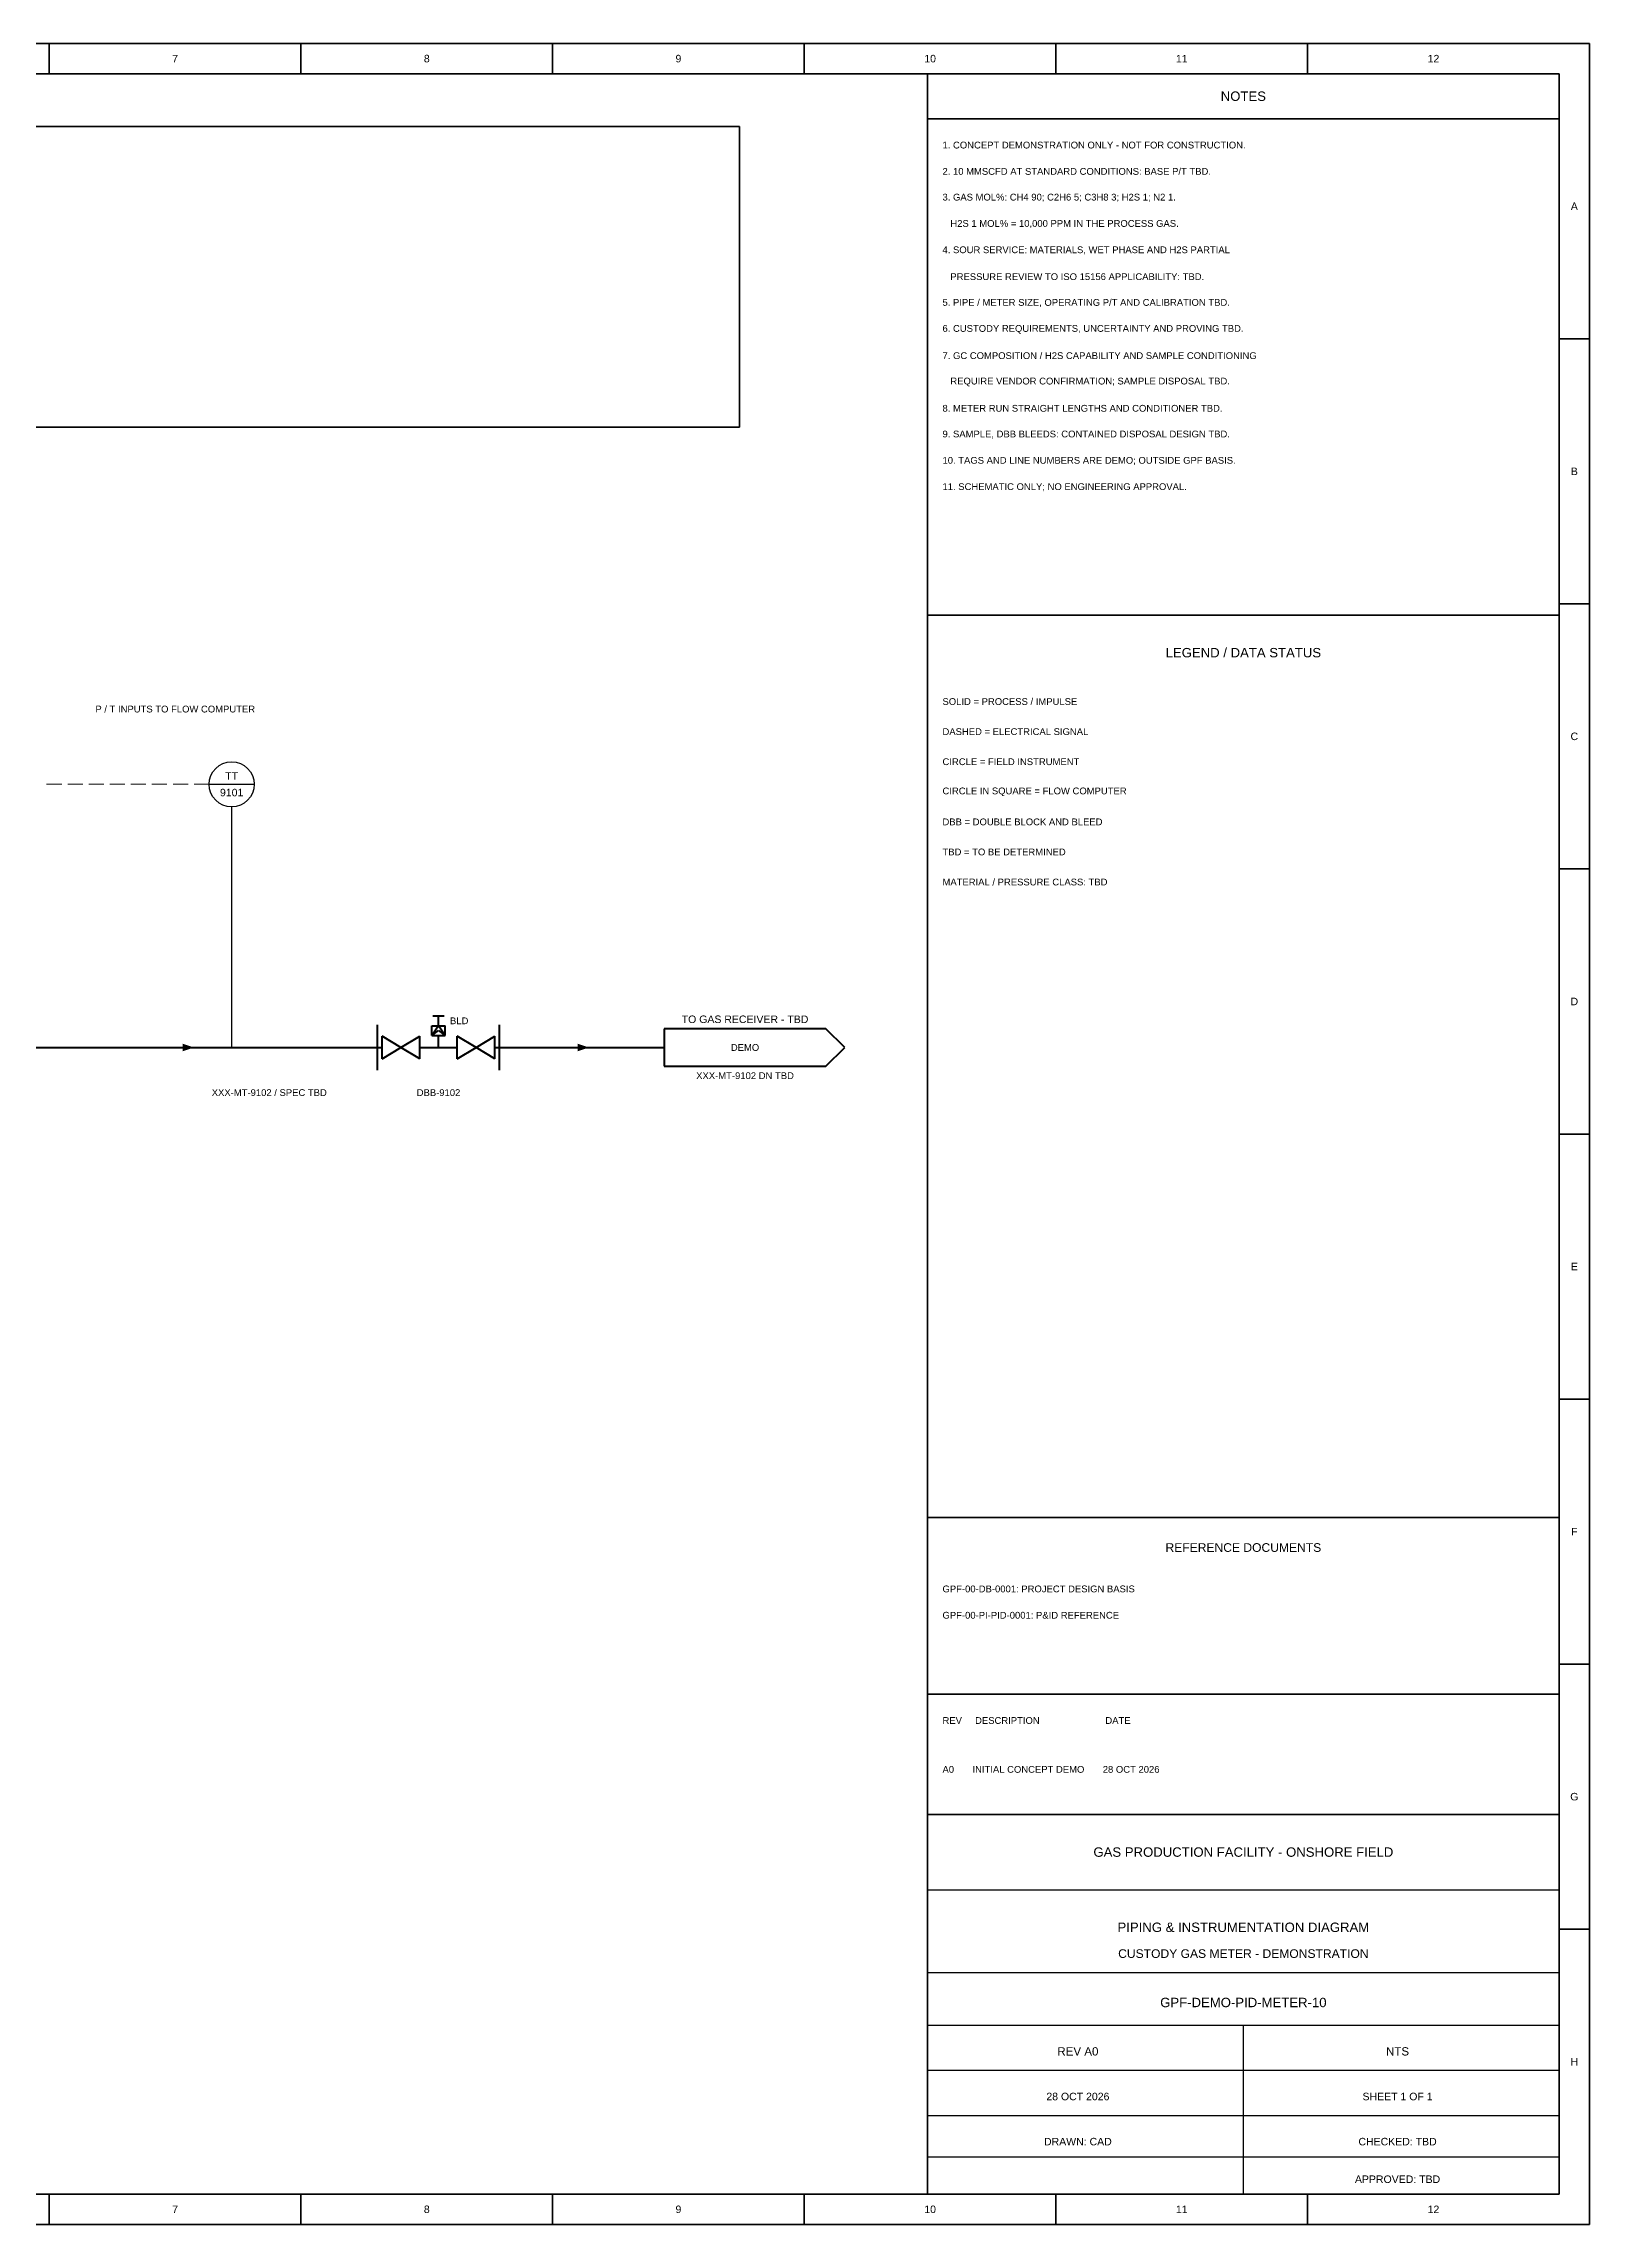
# Model space of a CAD drawing. Header units: millimetres. Extents: x 10 to 831, y 7 to 587.
# Drawn here: x 420 to 831, y 7 to 587 of the extents above; entities that cross this region are included whole.
import ezdxf

# ---------------------------------------------------------------- set-up
doc = ezdxf.new("R2010")
doc.units = ezdxf.units.MM
for name, color, linetype, lineweight in [('REF-FRAME', 7, 'Continuous', 35), ('REF-PROC', 7, 'Continuous', 50), ('REF-PROC-MINOR', 7, 'Continuous', 25), ('REF-SIG', 7, 'Continuous', 13), ('REF-SYM', 7, 'Continuous', 25), ('REF-TEXT', 7, 'Continuous', 18), ('REF-TITLE', 7, 'Continuous', 25)]:
    doc.layers.add(name, color=color, linetype=linetype, lineweight=lineweight)
doc.styles.add('ARIAL', font='arial.ttf')

msp = doc.modelspace()

# ---------------------------------------------------------------- linework, layer by layer
at = {"layer": 'REF-FRAME'}
for p, q in [((831, 587), (10, 587)), ((421.5, 579), (421.5, 587)), ((488.42, 579), (488.42, 587)), ((555.33, 579), (555.33, 587)), ((622.25, 579), (622.25, 587)), ((689.17, 579), (689.17, 587)), ((756.08, 579), (756.08, 587)), ((831, 7), (831, 587)), ((823, 579), (20, 579)), ((655, 15), (655, 579)), ((823, 15), (823, 579)), ((605, 565), (45, 565)), ((605, 485), (605, 565)), ((655, 567), (823, 567)), ((823, 508.5), (831, 508.5)), ((45, 485), (605, 485)), ((655, 435), (823, 435)), ((823, 438), (831, 438)), ((823, 367.5), (831, 367.5)), ((823, 297), (831, 297)), ((823, 226.5), (831, 226.5)), ((655, 195), (823, 195)), ((823, 156), (831, 156)), ((655, 148), (823, 148)), ((655, 116), (823, 116)), ((823, 85.5), (831, 85.5)), ((20, 15), (823, 15)), ((421.5, 7), (421.5, 15)), ((488.42, 7), (488.42, 15)), ((555.33, 7), (555.33, 15)), ((622.25, 7), (622.25, 15)), ((689.17, 7), (689.17, 15)), ((756.08, 7), (756.08, 15)), ((10, 7), (831, 7))]:
    msp.add_line(p, q, dxfattribs=at)
at = {"layer": 'REF-PROC'}
for p, q in [((508.8, 314), (508.8, 326)), ((523.2, 323.2), (523.2, 325.8)), ((523.2, 325.8), (526.8, 325.8)), ((525, 325.8), (523.2, 323.2)), ((523.5, 328.4), (526.5, 328.4)), ((525, 325.8), (525, 328.4)), ((526.8, 323.2), (525, 325.8)), ((526.8, 323.2), (526.8, 325.8)), ((541.2, 314), (541.2, 326)), ((585, 325), (585, 315)), ((628, 325), (585, 325)), ((633, 320), (628, 325)), ((322, 320), (510, 320)), ((510, 317), (510, 323)), ((515, 320), (510, 323)), ((510, 317), (515, 320)), ((515, 320), (520, 323)), ((520, 317), (515, 320)), ((520, 317), (520, 323)), ((520, 320), (530, 320)), ((523.2, 323.2), (525, 324.5)), ((523.2, 323.2), (526.8, 323.2)), ((525, 324.5), (526.8, 323.2)), ((525, 320), (525, 323.2)), ((530, 317), (530, 323)), ((535, 320), (530, 323)), ((530, 317), (535, 320)), ((535, 320), (540, 323)), ((540, 317), (535, 320)), ((540, 317), (540, 323)), ((540, 320), (585, 320)), ((628, 315), (633, 320)), ((585, 315), (628, 315))]:
    msp.add_line(p, q, dxfattribs=at)
for points in [[(460, 320), (457, 321), (457, 319)], [(565, 320), (562, 321), (562, 319)]]:
    msp.add_solid(points, dxfattribs=at)
at = {"layer": 'REF-PROC-MINOR'}
msp.add_line((470, 320), (470, 384), dxfattribs=at)
at = {"layer": 'REF-SIG'}
for p, q in [((424.8, 390), (420.8, 390)), ((430.4, 390), (426.4, 390)), ((436, 390), (432, 390)), ((441.6, 390), (437.6, 390)), ((447.2, 390), (443.2, 390)), ((452.8, 390), (448.8, 390)), ((458.4, 390), (454.4, 390)), ((464, 390), (460, 390))]:
    msp.add_line(p, q, dxfattribs=at)
at = {"layer": 'REF-SYM'}
msp.add_line((464, 390), (476, 390), dxfattribs=at)
msp.add_circle((470, 390), 6, dxfattribs=at)
at = {"layer": 'REF-TITLE'}
for p, q in [((655, 96), (823, 96)), ((655, 74), (823, 74)), ((655, 60), (823, 60)), ((739, 15), (739, 60)), ((655, 48), (823, 48)), ((655, 36), (823, 36)), ((655, 25), (823, 25))]:
    msp.add_line(p, q, dxfattribs=at)

# ---------------------------------------------------------------- texts
at = {"layer": 'REF-TEXT', "style": 'ARIAL'}
for s, insert, char_height, attachment_point in [('7', (454.96, 583), 2, 5), ('8', (521.88, 583), 2, 5), ('9', (588.79, 583), 2, 5), ('10', (655.71, 583), 2, 5), ('11', (722.62, 583), 2, 5), ('12', (789.54, 583), 2, 5), ('NOTES', (739, 573), 2.5, 5), ('1. CONCEPT DEMONSTRATION ONLY - NOT FOR CONSTRUCTION.', (659, 560), 1.8, 4), ('2. 10 MMSCFD AT STANDARD CONDITIONS: BASE P/T TBD.', (659, 553), 1.8, 4), ('3. GAS MOL%: CH4 90; C2H6 5; C3H8 3; H2S 1; N2 1.', (659, 546), 1.8, 4), ('   H2S 1 MOL% = 10,000 PPM IN THE PROCESS GAS.', (659, 539), 1.8, 4), ('A', (827, 543.75), 2, 5), ('4. SOUR SERVICE: MATERIALS, WET PHASE AND H2S PARTIAL', (659, 532), 1.8, 4), ('   PRESSURE REVIEW TO ISO 15156 APPLICABILITY: TBD.', (659, 525), 1.8, 4), ('5. PIPE / METER SIZE, OPERATING P/T AND CALIBRATION TBD.', (659, 518), 1.8, 4), ('6. CUSTODY REQUIREMENTS, UNCERTAINTY AND PROVING TBD.', (659, 511), 1.8, 4), ('7. GC COMPOSITION / H2S CAPABILITY AND SAMPLE CONDITIONING', (659, 504), 1.8, 4), ('   REQUIRE VENDOR CONFIRMATION; SAMPLE DISPOSAL TBD.', (659, 497), 1.8, 4), ('8. METER RUN STRAIGHT LENGTHS AND CONDITIONER TBD.', (659, 490), 1.8, 4), ('9. SAMPLE, DBB BLEEDS: CONTAINED DISPOSAL DESIGN TBD.', (659, 483), 1.8, 4), ('10. TAGS AND LINE NUMBERS ARE DEMO; OUTSIDE GPF BASIS.', (659, 476), 1.8, 4), ('11. SCHEMATIC ONLY; NO ENGINEERING APPROVAL.', (659, 469), 1.8, 4), ('B', (827, 473.25), 2, 5), ('LEGEND / DATA STATUS', (739, 425), 2.5, 5), ('SOLID = PROCESS / IMPULSE', (659, 412), 1.8, 4), ('P / T INPUTS TO FLOW COMPUTER', (455, 410), 1.8, 5), ('DASHED = ELECTRICAL SIGNAL', (659, 404), 1.8, 4), ('C', (827, 402.75), 2, 5), ('CIRCLE = FIELD INSTRUMENT', (659, 396), 1.8, 4), ('9101', (470, 387.8), 2, 5), ('TT', (470, 392.2), 2, 5), ('CIRCLE IN SQUARE = FLOW COMPUTER', (659, 388), 1.8, 4), ('DBB = DOUBLE BLOCK AND BLEED', (659, 380), 1.8, 4), ('TBD = TO BE DETERMINED', (659, 372), 1.8, 4), ('MATERIAL / PRESSURE CLASS: TBD', (659, 364), 1.8, 4), ('D', (827, 332.25), 2, 5), ('BLD', (530.5, 327.1), 1.8, 5), ('TO GAS RECEIVER - TBD', (606.5, 327.5), 2, 5), ('DEMO', (606.5, 320), 1.8, 5), ('XXX-MT-9102 DN TBD', (606.5, 312.5), 1.8, 5), ('XXX-MT-9102 / SPEC TBD', (480, 308), 1.8, 5), ('DBB-9102', (525, 308), 1.8, 5), ('E', (827, 261.75), 2, 5), ('F', (827, 191.25), 2, 5), ('REFERENCE DOCUMENTS', (739, 187), 2.3, 5), ('GPF-00-DB-0001: PROJECT DESIGN BASIS', (659, 176), 1.8, 4), ('GPF-00-PI-PID-0001: P&ID REFERENCE', (659, 169), 1.8, 4), ('REV     DESCRIPTION                         DATE', (659, 141), 1.8, 4), ('A0       INITIAL CONCEPT DEMO       28 OCT 2026', (659, 128), 1.8, 4), ('G', (827, 120.75), 2, 5), ('GAS PRODUCTION FACILITY - ONSHORE FIELD', (739, 106), 2.5, 5), ('PIPING & INSTRUMENTATION DIAGRAM', (739, 86), 2.5, 5), ('CUSTODY GAS METER - DEMONSTRATION', (739, 79), 2.3, 5), ('GPF-DEMO-PID-METER-10', (739, 66), 2.5, 5), ('REV A0', (695, 53), 2.2, 5), ('NTS', (780, 53), 2.2, 5), ('H', (827, 50.25), 2, 5), ('28 OCT 2026', (695, 41), 2, 5), ('SHEET 1 OF 1', (780, 41), 2, 5), ('DRAWN: CAD', (695, 29), 2, 5), ('CHECKED: TBD', (780, 29), 2, 5), ('APPROVED: TBD', (780, 19), 2, 5), ('7', (454.96, 11), 2, 5), ('8', (521.88, 11), 2, 5), ('9', (588.79, 11), 2, 5), ('10', (655.71, 11), 2, 5), ('11', (722.62, 11), 2, 5), ('12', (789.54, 11), 2, 5)]:
    msp.add_mtext(s, dxfattribs=dict(at, insert=insert, char_height=char_height, attachment_point=attachment_point))

doc.saveas('drawing.dxf')
